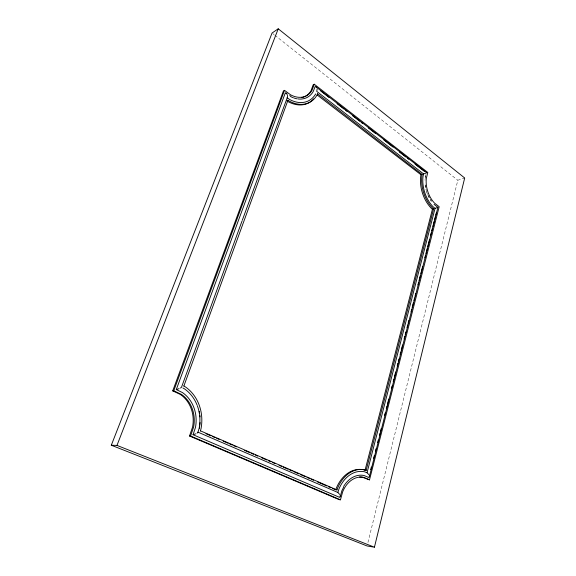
<?xml version="1.0" encoding="UTF-8"?>
<svg xmlns="http://www.w3.org/2000/svg" width="576" height="576" viewBox="0 0 576 576"><rect width="100%" height="100%" fill="white"/><g stroke="black" fill="none" stroke-linecap="round" stroke-linejoin="round"><path stroke-width="0.43" stroke-dasharray="2.88 2.16" d="M425.182 178.682L426.218 174.521M367.934 542.47L457.826 180.245L464.688 177.998M426.002 174.442L425.218 177.689A23.904 15.696 73.2 0 0 425.03 180.295M272.758 33.588L274.162 34.704M274.867 35.258L457.826 180.245M427.615 194.558A22.291 14.659 73.2 0 1 425.959 189.576M425.585 187.877A22.291 14.659 73.2 0 1 425.189 185.306M426.845 192.103A23.904 15.696 73.2 0 1 426.01 189.209M425.549 187.013A23.904 15.696 73.2 0 1 425.225 184.81"/><path stroke-width="0.86" d="M286.992 94.025L286.337 93.082L285.336 92.808L176.278 389.585L182.527 392.602A33.739 30.01 -82.1 0 1 195.458 427.464L193.046 434.722L339.581 497.354L340.186 496.75L340.121 495.691M343.764 486.216A29.268 21.312 -86.2 0 1 364.046 475.51L368.676 477.49L369.295 476.878L369.245 475.841M199.418 428.213L200.11 422.568M374.429 547.2L464.688 177.998L278.23 28.8L272.052 33.034L111.312 445.234L367.063 545.962L374.429 547.2L116.978 445.406L111.312 445.234M370.678 469.649L371.347 467.028M373.579 458.316L374.249 455.695M375.365 451.339L376.034 448.726M377.597 442.62L378.259 440.006M379.375 435.65L380.045 433.037M380.491 431.287L381.161 428.674M384.509 415.598L385.178 412.985M386.287 408.629L386.957 406.008M387.403 404.266L388.742 399.038M391.421 388.577L392.09 385.963M393.199 381.6L393.869 378.986M394.315 377.244L395.654 372.017M397.217 365.911L397.886 363.298M398.333 361.555L399.002 358.942M400.118 354.578L400.781 351.965M401.227 350.222L402.566 344.995M404.129 338.89L404.798 336.276M405.245 334.534L405.914 331.913M407.03 327.557L407.7 324.943M408.139 323.201L408.809 320.587M411.041 311.868L411.71 309.254M412.157 307.512L413.496 302.278M413.942 300.535L414.612 297.922M415.058 296.179L415.721 293.558M417.953 284.846L418.622 282.226M419.069 280.483L420.408 275.256M420.854 273.514L422.64 266.537M424.865 257.825L425.534 255.204M425.981 253.462L427.32 248.234M427.766 246.492L429.552 239.515M430.668 235.159L431.33 232.538M431.777 230.796L432.446 228.182M432.893 226.44L434.232 221.213M434.678 219.463L435.348 216.85M435.794 215.107L436.464 212.494M369.295 476.878L437.911 207.324M359.561 476.986A27.288 19.894 -86.2 0 1 362.592 477.295L369.511 479.858L439.186 206.712L434.614 203.184A22.327 14.659 73.2 0 1 426.334 178.286L427.81 172.469L314.251 84.226L313.171 84.83L310.968 90.835A26.23 18.641 62.1 0 1 301.896 97.596M432.497 209.347L431.359 208.339A28.62 18.828 73.2 0 1 420.689 176.299L420.948 174.859L422.15 174.341L421.862 175.889A28.663 18.828 73.2 0 0 432.547 207.979L433.606 208.93L366.178 470.326L363.557 469.8M368.82 474.61L367.034 472.752L435.046 208.354L437.198 207.605M200.419 430.999L201.024 428.695A40.471 36 -82.1 0 0 185.609 387.05L183.737 385.949M340.186 496.75L341.878 490.752L343.793 486.842M314.251 84.226L312.048 90.245A26.28 18.655 62.2 0 1 290.542 94.788L284.486 90.338L283.421 90.943L172.728 390.866L180.482 394.517A31.45 28.001 -82 0 1 192.564 427.061L189.526 436.01L339.25 499.68L340.459 499.802L342.698 491.702A27.338 19.908 -86.2 0 1 363.802 477.374L369.511 479.858M339.674 494.424L337.867 492.473L338.933 489.024A33.113 24.113 -86.2 0 1 364.55 471.787L367.034 472.752M425.758 173.174L423.59 173.93L423.014 176.501A27.043 17.762 73.2 0 0 433.087 206.748L435.046 208.354M420.977 174.751L317.174 94.982M336.931 490.09L337.622 488.102A35.1 25.56 -86.2 0 1 364.795 469.872L366.278 470.354M337.867 492.473L197.971 432.158L199.145 428.278A38.174 33.962 -82.1 0 0 199.426 426.665M189.526 436.01L190.577 436.018L193.615 427.054A31.514 28.037 -82.1 0 0 181.512 394.438L173.758 390.78L172.728 390.866M183.874 386.014L287.95 100.26M242.014 221.054L181.469 387.346L180.41 388.022M242.323 220.212L287.474 97.078L287.438 95.292M173.758 390.78L284.486 90.338M116.978 445.406L278.23 28.8M317.606 93.73L316.944 95.17A33.739 23.954 62.2 0 1 289.411 101.167L287.842 100.181M197.143 433.123L197.971 432.158M200.462 430.855L336.974 489.946M195.869 433.786L193.046 434.722M179.107 388.634L176.278 389.585M426.398 172.958L426.809 172.814L315.713 86.63L315.072 86.623L313.258 91.476A28.13 19.966 62.2 0 1 297.914 98.942M190.577 436.018L340.459 499.802M205.963 433.692L210.888 435.823M212.53 436.536L214.992 437.602M216.641 438.307L219.103 439.373M223.207 441.151L228.139 443.282M229.781 443.995L232.243 445.061M233.885 445.774L236.354 446.839M244.562 450.389L249.494 452.527M251.136 453.233L253.598 454.298M255.247 455.011L257.71 456.077M261.814 457.855L266.746 459.986M268.387 460.699L270.85 461.765M272.491 462.478L274.954 463.543M279.065 465.314L281.527 466.38M283.169 467.093L288.101 469.224M289.742 469.937L292.205 471.002M293.846 471.715L298.778 473.846M300.42 474.559L305.352 476.69M306.994 477.403L309.456 478.469M311.098 479.174L313.56 480.24M317.671 482.018L326.707 485.928M328.349 486.641L330.811 487.706M332.453 488.419L335.743 489.852L336.391 487.994A35.035 25.546 -86.1 0 1 362.786 469.649M365.033 470.282L432.41 209.282L433.606 208.93M182.909 387.958L184.572 388.93A38.174 33.962 -82.1 0 1 197.107 405.166M286.855 100.865L288.317 101.772A33.674 23.94 62.1 0 0 313.618 98.892M289.685 95.602L290.75 96.278M287.071 97.718L289.706 99.533A31.831 22.594 62.2 0 0 315.698 93.91M285.984 93.29L287.273 94.262M437.803 207.259L434.095 204.372M422.122 174.442L317.563 93.823M423.59 173.93L316.728 91.382L317.146 89.021M320.746 91.022L329.249 97.618M337.054 103.666L344.146 109.166M345.564 110.268L346.982 111.37M352.656 115.769L359.741 121.27M361.159 122.364L362.578 123.466M368.251 127.865L375.343 133.366M383.854 139.961L393.07 147.11M399.456 152.064L405.835 157.01M407.254 158.112L408.672 159.214M415.051 164.16L424.274 171.31M316.066 86.882L316.714 87.79M199.231 411.336L200.052 416.902M297.072 98.813A28.13 19.966 62.2 0 1 293.666 97.898M292.982 97.646A28.13 19.966 62.2 0 1 290.93 96.725M431.366 201.096A23.904 15.696 73.2 0 1 430.373 199.62M429.185 197.575A23.904 15.696 73.2 0 1 428.206 195.588M197.388 405.907A38.174 33.962 -82.1 0 1 199.404 413.662M199.627 415.267A38.174 33.962 -82.1 0 1 199.642 425.038"/></g></svg>
